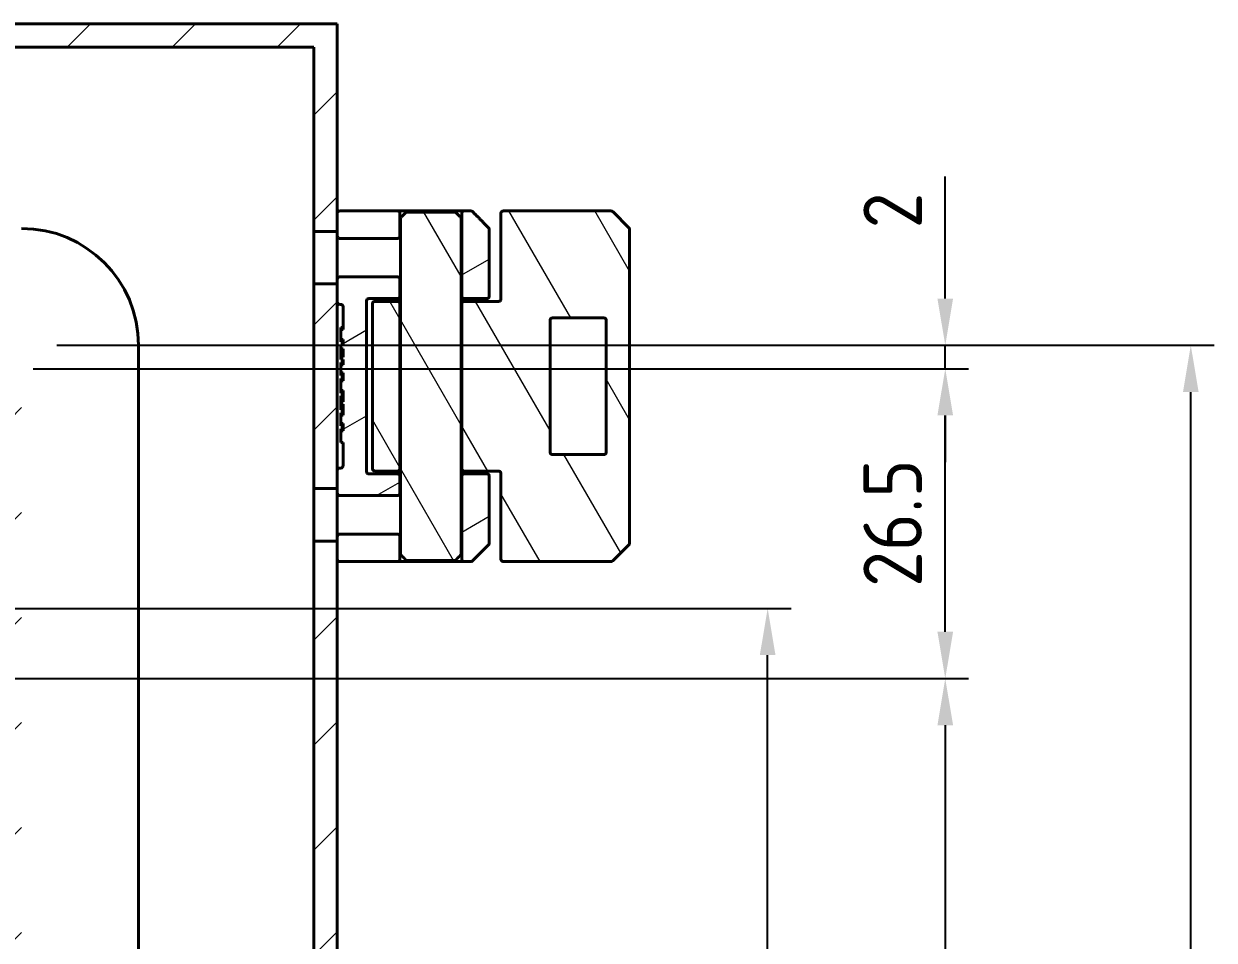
# Model space of a CAD drawing. Header units: millimetres. Extents: x 0 to 2378, y 0 to 1682.
# Drawn here: x 1150.9 to 1252.7, y 1428.4 to 1506.8 of the extents above; entities that cross this region are included whole.
import ezdxf

# ---------------------------------------------------------------- set-up
doc = ezdxf.new("R2010")
doc.units = ezdxf.units.MM
doc.header["$LTSCALE"] = 2
doc.layers.add('가시적인 것(ISO)', color=3, linetype='Continuous', lineweight=40, true_color=0x00ff00)
doc.layers.add('치수(ISO)', color=2, linetype='Continuous', lineweight=25, true_color=0xffff00)
doc.layers.add('해치(ISO)', color=7, linetype='Continuous', lineweight=18)
doc.styles.add('치수 텍스트_PSTEK_POSCO', font='isocp.shx')
doc.dimstyles.new('치수_PSTEK_POSCO', dxfattribs={"dimscale": 2, "dimtxt": 2.5, "dimasz": 2, "dimexe": 1, "dimexo": 1.5, "dimgap": 1, "dimtad": 1, "dimrnd": 1e-08, "dimdsep": 46, "dimtxsty": '치수 텍스트_PSTEK_POSCO', "dimcen": 0.09, "dimdle": 10, "dimclrd": 7, "dimclre": 7, "dimclrt": 2, "dimadec": 1, "dimazin": 2, "dimtfac": 1, "dimtmove": 0, "dimatfit": 3, "dimfxl": 1, "dimtolj": 1, "dimlwd": -1, "dimlwe": -1, "dimarcsym": 0})
pattern_1 = [(120.00018, (0, 0), (-5.499252, -3.175017), [])]

# ---------------------------------------------------------------- blocks, each defined once
blk = doc.blocks.new('*D118')
at = {"layer": 'Defpoints', "color": 0, "transparency": 16777216}
for p in [(1129.67, 1450.79), (1129.67, 1352.79), (1229.67, 1352.79)]:
    blk.add_point(p, dxfattribs=at)
at = {"layer": '치수(ISO)', "color": 7, "transparency": 16777216}
for p, q in [((1132.67, 1450.79), (1231.67, 1450.79)), ((1229.67, 1446.79), (1229.67, 1356.79)), ((1132.67, 1352.79), (1231.67, 1352.79))]:
    blk.add_line(p, q, dxfattribs=at)
for points in [[(1229, 1446.79), (1230.34, 1446.79), (1229.67, 1450.79)], [(1229, 1356.79), (1230.34, 1356.79), (1229.67, 1352.79)]]:
    blk.add_solid(points, dxfattribs=at)
at = {"layer": '치수(ISO)', "color": 2, "transparency": 16777216, "insert": (1225.17, 1398.93), "char_height": 5, "attachment_point": 4, "rotation": 90, "style": '치수 텍스트_PSTEK_POSCO'}
blk.add_mtext('\\A1;98', dxfattribs=at)
blk = doc.blocks.new('*D120')
at = {"layer": 'Defpoints', "color": 0, "transparency": 16777216}
for p in [(1148.67, 1477.29), (1229.67, 1477.29), (1129.67, 1450.79)]:
    blk.add_point(p, dxfattribs=at)
at = {"layer": '치수(ISO)', "color": 7, "transparency": 16777216}
for p, q in [((1151.67, 1477.29), (1231.67, 1477.29)), ((1229.67, 1454.79), (1229.67, 1473.29)), ((1132.67, 1450.79), (1231.67, 1450.79))]:
    blk.add_line(p, q, dxfattribs=at)
for points in [[(1229, 1473.29), (1230.34, 1473.29), (1229.67, 1477.29)], [(1229, 1454.79), (1230.34, 1454.79), (1229.67, 1450.79)]]:
    blk.add_solid(points, dxfattribs=at)
at = {"layer": '치수(ISO)', "color": 2, "transparency": 16777216, "insert": (1225.17, 1458.62), "char_height": 5, "attachment_point": 4, "rotation": 90, "style": '치수 텍스트_PSTEK_POSCO'}
blk.add_mtext('\\A1;26.5', dxfattribs=at)
blk = doc.blocks.new('*D121')
at = {"layer": 'Defpoints', "color": 0, "transparency": 16777216}
for p in [(1127.42, 1456.79), (1214.48, 1456.79), (1127.42, 1346.79)]:
    blk.add_point(p, dxfattribs=at)
at = {"layer": '치수(ISO)', "color": 7, "transparency": 16777216}
for p, q in [((1130.42, 1456.79), (1216.48, 1456.79)), ((1214.48, 1350.79), (1214.48, 1452.79)), ((1130.42, 1346.79), (1216.48, 1346.79))]:
    blk.add_line(p, q, dxfattribs=at)
for points in [[(1213.81, 1452.79), (1215.15, 1452.79), (1214.48, 1456.79)], [(1213.81, 1350.79), (1215.15, 1350.79), (1214.48, 1346.79)]]:
    blk.add_solid(points, dxfattribs=at)
at = {"layer": '치수(ISO)', "color": 2, "transparency": 16777216, "insert": (1209.98, 1398.29), "char_height": 5, "attachment_point": 4, "rotation": 90, "style": '치수 텍스트_PSTEK_POSCO'}
blk.add_mtext('\\A1;110', dxfattribs=at)
blk = doc.blocks.new('*D122')
at = {"layer": 'Defpoints', "color": 0, "transparency": 16777216}
for p in [(1150.67, 1479.29), (1250.67, 1479.29), (1150.67, 1324.29)]:
    blk.add_point(p, dxfattribs=at)
at = {"layer": '치수(ISO)', "color": 7, "transparency": 16777216}
for p, q in [((1153.67, 1479.29), (1252.67, 1479.29)), ((1250.67, 1328.29), (1250.67, 1475.29)), ((1153.67, 1324.29), (1252.67, 1324.29))]:
    blk.add_line(p, q, dxfattribs=at)
for points in [[(1250, 1475.29), (1251.34, 1475.29), (1250.67, 1479.29)], [(1250, 1328.29), (1251.34, 1328.29), (1250.67, 1324.29)]]:
    blk.add_solid(points, dxfattribs=at)
at = {"layer": '치수(ISO)', "color": 2, "transparency": 16777216, "insert": (1246.17, 1397.68), "char_height": 5, "attachment_point": 4, "rotation": 90, "style": '치수 텍스트_PSTEK_POSCO'}
blk.add_mtext('\\A1;155', dxfattribs=at)
blk = doc.blocks.new('*D123')
at = {"layer": 'Defpoints', "color": 0, "transparency": 16777216}
for p in [(1150.67, 1479.29), (1229.67, 1479.29), (1148.67, 1477.29)]:
    blk.add_point(p, dxfattribs=at)
at = {"layer": '치수(ISO)', "color": 7, "transparency": 16777216}
for p, q in [((1229.67, 1483.29), (1229.67, 1493.72)), ((1153.67, 1479.29), (1231.67, 1479.29)), ((1229.67, 1477.29), (1229.67, 1479.29)), ((1151.67, 1477.29), (1231.67, 1477.29)), ((1229.67, 1473.29), (1229.67, 1469.29))]:
    blk.add_line(p, q, dxfattribs=at)
for points in [[(1229, 1483.29), (1230.34, 1483.29), (1229.67, 1479.29)], [(1229, 1473.29), (1230.34, 1473.29), (1229.67, 1477.29)]]:
    blk.add_solid(points, dxfattribs=at)
at = {"layer": '치수(ISO)', "color": 2, "transparency": 16777216, "insert": (1225.17, 1489.29), "char_height": 5, "attachment_point": 4, "rotation": 90, "style": '치수 텍스트_PSTEK_POSCO'}
blk.add_mtext('\\A1;2', dxfattribs=at)

msp = doc.modelspace()

# ---------------------------------------------------------------- hatches: boundary and pattern name
at = {"layer": '해치(ISO)'}
h = msp.add_hatch(dxfattribs=at)
h.set_pattern_fill('ANSI31', color=256, scale=50.8, style=0)
h.set_pattern_definition([(45, (0, 0), (-4.490128, 4.490128), [])])
h.paths.add_polyline_path([(894.6712, 1324.2885), (1150.6712, 1324.2885), (1150.6712, 1479.2885), (894.6712, 1479.2885)])
h.paths.add_polyline_path([(1148.6712, 1326.2885), (896.6712, 1326.2885), (896.6712, 1417.2885), (898.6712, 1417.2885), (898.6712, 1419.2885), (898.6712, 1477.2885), (1148.6712, 1477.2885)], flags=0)
h.paths.add_polyline_path([(1175.6712, 1467.0363), (1177.6712, 1467.0363), (1177.6712, 1468.5885), (1177.6712, 1482.9885), (1177.6712, 1484.5407), (1175.6712, 1484.5407)])
h.paths.add_polyline_path([(1175.6712, 1341.0363), (1177.6712, 1341.0363), (1177.6712, 1342.5885), (1177.6712, 1460.9885), (1177.6712, 1462.5407), (1175.6712, 1462.5407)])
h.paths.add_polyline_path([(1175.6712, 1319.0363), (1177.6712, 1319.0363), (1177.6712, 1320.5885), (1177.6712, 1334.9885), (1177.6712, 1336.5407), (1175.6712, 1336.5407)])
h.paths.add_polyline_path([(867.6712, 1506.7885), (867.6712, 1296.7885), (1143.0416, 1296.7885), (1143.0416, 1286.7885), (1152.3008, 1286.7885), (1152.3008, 1296.7885), (1177.6712, 1296.7885), (1177.6712, 1312.9885), (1177.6712, 1314.5407), (1175.6712, 1314.5407), (1175.6712, 1298.7885), (869.6712, 1298.7885), (869.6712, 1504.7885), (1175.6712, 1504.7885), (1175.6712, 1489.0363), (1177.6712, 1489.0363), (1177.6712, 1490.5885), (1177.6712, 1506.7885)])
h = msp.add_hatch(dxfattribs=at)
h.set_pattern_fill('ANSI31', color=256, scale=50.8, angle=-14.999978, style=0)
h.set_pattern_definition([(30.00002, (0, 0), (-3.175002, 5.49926), [])])
edge = h.paths.add_edge_path()
edge.add_spline(control_points=[(1182.8234, 1466.4355), (1182.85, 1466.4355), (1182.8764, 1466.4408), (1182.9246, 1466.4611), (1182.9461, 1466.4755), (1182.983, 1466.5123), (1182.9978, 1466.5345), (1183.0179, 1466.5832), (1183.0231, 1466.6092), (1183.0231, 1466.6354)], knot_values=[-0.03155541, -0.03155541, -0.03155541, -0.03155541, -0.02356647, -0.02356647, -0.01586992, -0.01586992, -0.00793401, -0.00793401, -0.00006102, -0.00006102, -0.00006102, -0.00006102], degree=3, periodic=0)
edge.add_line((1183.0231, 1466.6354), (1183.0231, 1468.0885))
edge.add_spline(control_points=[(1183.0231, 1468.0885), (1183.0231, 1468.1132), (1183.0173, 1468.1422), (1182.9984, 1468.1878), (1182.9819, 1468.2125), (1182.947, 1468.2474), (1182.9224, 1468.2638), (1182.8767, 1468.2827), (1182.8476, 1468.2885), (1182.8229, 1468.2885)], knot_values=[0.05925662, 0.05925662, 0.05925662, 0.05925662, 0.06665984, 0.06665984, 0.07406571, 0.07406571, 0.08147455, 0.08147455, 0.08888547, 0.08888547, 0.08888547, 0.08888547], degree=3, periodic=0)
edge.add_line((1182.8229, 1468.2885), (1180.3712, 1468.2885))
edge.add_ellipse((1180.3712, 1468.4885), major_axis=(0, -0.2), ratio=1, start_angle=270, end_angle=360, ccw=False)
edge.add_line((1180.1712, 1468.4885), (1180.1712, 1483.0885))
edge.add_ellipse((1180.3712, 1483.0885), major_axis=(-0.2, 0), ratio=1, start_angle=270, end_angle=360, ccw=False)
edge.add_line((1180.3712, 1483.2885), (1182.8229, 1483.2885))
edge.add_spline(control_points=[(1182.8229, 1483.2885), (1182.8476, 1483.2885), (1182.8767, 1483.2943), (1182.9224, 1483.3132), (1182.947, 1483.3297), (1182.9819, 1483.3646), (1182.9984, 1483.3892), (1183.0173, 1483.4348), (1183.0231, 1483.4638), (1183.0231, 1483.4885)], knot_values=[0.02962777, 0.02962777, 0.02962777, 0.02962777, 0.03703869, 0.03703869, 0.04444753, 0.04444753, 0.0518534, 0.0518534, 0.05925662, 0.05925662, 0.05925662, 0.05925662], degree=3, periodic=0)
edge.add_line((1183.0231, 1483.4885), (1183.0231, 1484.9416))
edge.add_spline(control_points=[(1183.0231, 1484.9416), (1183.0231, 1484.9679), (1183.0179, 1484.994), (1182.998, 1485.042), (1182.9838, 1485.0636), (1182.9471, 1485.1009), (1182.9248, 1485.116), (1182.8758, 1485.1363), (1182.8497, 1485.1415), (1182.8234, 1485.1415)], knot_values=[-0.03149977, -0.03149977, -0.03149977, -0.03149977, -0.02360721, -0.02360721, -0.01591095, -0.01591095, -0.00791092, -0.00791092, -0.00000502, -0.00000502, -0.00000502, -0.00000502], degree=3, periodic=0)
edge.add_line((1182.8234, 1485.1415), (1177.8712, 1485.1415))
edge.add_spline(control_points=[(1177.8712, 1485.1415), (1177.8465, 1485.1415), (1177.8175, 1485.1357), (1177.7719, 1485.1168), (1177.7473, 1485.1004), (1177.7124, 1485.0654), (1177.6959, 1485.0407), (1177.677, 1484.995), (1177.6712, 1484.9659), (1177.6712, 1484.9412)], knot_values=[0.05928178, 0.05928178, 0.05928178, 0.05928178, 0.06668257, 0.06668257, 0.07409021, 0.07409021, 0.08150513, 0.08150513, 0.08892466, 0.08892466, 0.08892466, 0.08892466], degree=3, periodic=0)
edge.add_line((1177.6712, 1484.9412), (1177.6712, 1484.5407))
edge.add_line((1177.6712, 1484.5407), (1177.6712, 1482.9885))
edge.add_ellipse((1177.8712, 1482.9885), major_axis=(-0.2, 0), ratio=1, start_angle=0, end_angle=90)
edge.add_line((1177.8712, 1482.7885), (1177.9712, 1482.7885))
edge.add_ellipse((1177.9712, 1482.5885), major_axis=(0, 0.2), ratio=1, start_angle=270, end_angle=360, ccw=False)
edge.add_line((1178.1712, 1482.5885), (1178.1712, 1480.6484))
edge.add_line((1178.1712, 1480.6484), (1177.9712, 1480.6484))
edge.add_line((1177.9712, 1480.6484), (1177.9712, 1479.7974))
edge.add_line((1177.9712, 1479.7974), (1178.1712, 1479.7974))
edge.add_line((1178.1712, 1479.7974), (1178.1712, 1479.3323))
edge.add_line((1178.1712, 1479.3323), (1177.9712, 1479.3323))
edge.add_line((1177.9712, 1479.3323), (1177.9712, 1478.9916))
edge.add_line((1177.9712, 1478.9916), (1178.1712, 1478.9916))
edge.add_line((1178.1712, 1478.9916), (1178.1712, 1478.2698))
edge.add_line((1178.1712, 1478.2698), (1177.9712, 1478.2698))
edge.add_line((1177.9712, 1478.2698), (1177.9712, 1478.0823))
edge.add_line((1177.9712, 1478.0823), (1178.1712, 1478.0823))
edge.add_line((1178.1712, 1478.0823), (1178.1712, 1477.6171))
edge.add_line((1178.1712, 1477.6171), (1177.9712, 1477.6171))
edge.add_line((1177.9712, 1477.6171), (1177.9712, 1476.9224))
edge.add_line((1177.9712, 1476.9224), (1178.1712, 1476.9224))
edge.add_line((1178.1712, 1476.9224), (1178.1712, 1476.2421))
edge.add_line((1178.1712, 1476.2421), (1177.9712, 1476.2421))
edge.add_line((1177.9712, 1476.2421), (1177.9712, 1475.4224))
edge.add_line((1177.9712, 1475.4224), (1178.1712, 1475.4224))
edge.add_line((1178.1712, 1475.4224), (1178.1712, 1474.4573))
edge.add_line((1178.1712, 1474.4573), (1177.9712, 1474.4573))
edge.add_line((1177.9712, 1474.4573), (1177.9712, 1474.2698))
edge.add_line((1177.9712, 1474.2698), (1178.1712, 1474.2698))
edge.add_line((1178.1712, 1474.2698), (1178.1712, 1473.3046))
edge.add_line((1178.1712, 1473.3046), (1177.9712, 1473.3046))
edge.add_line((1177.9712, 1473.3046), (1177.9712, 1472.6099))
edge.add_line((1177.9712, 1472.6099), (1178.1712, 1472.6099))
edge.add_line((1178.1712, 1472.6099), (1178.1712, 1471.9829))
edge.add_line((1178.1712, 1471.9829), (1177.9712, 1471.9829))
edge.add_line((1177.9712, 1471.9829), (1177.9712, 1470.9885))
edge.add_line((1177.9712, 1470.9885), (1178.1712, 1470.9885))
edge.add_line((1178.1712, 1470.9885), (1178.1712, 1468.9885))
edge.add_ellipse((1177.9712, 1468.9885), major_axis=(0.2, 0), ratio=1, start_angle=270, end_angle=360, ccw=False)
edge.add_line((1177.9712, 1468.7885), (1177.8712, 1468.7885))
edge.add_ellipse((1177.8712, 1468.5885), major_axis=(0, 0.2), ratio=1, start_angle=0, end_angle=90)
edge.add_line((1177.6712, 1468.5885), (1177.6712, 1467.0363))
edge.add_line((1177.6712, 1467.0363), (1177.6712, 1466.6358))
edge.add_spline(control_points=[(1177.6712, 1466.6358), (1177.6712, 1466.6111), (1177.677, 1466.582), (1177.6959, 1466.5363), (1177.7124, 1466.5116), (1177.7473, 1466.4767), (1177.7719, 1466.4602), (1177.8175, 1466.4413), (1177.8465, 1466.4355), (1177.8712, 1466.4355)], knot_values=[0.0296389, 0.0296389, 0.0296389, 0.0296389, 0.03705843, 0.03705843, 0.04447335, 0.04447335, 0.05188099, 0.05188099, 0.05928178, 0.05928178, 0.05928178, 0.05928178], degree=3, periodic=0)
edge.add_line((1177.8712, 1466.4355), (1182.8234, 1466.4355))
edge = h.paths.add_edge_path()
edge.add_spline(control_points=[(1183.0231, 1462.9416), (1183.0231, 1462.9679), (1183.0179, 1462.994), (1182.998, 1463.042), (1182.9838, 1463.0636), (1182.9471, 1463.1009), (1182.9248, 1463.116), (1182.8758, 1463.1363), (1182.8497, 1463.1415), (1182.8234, 1463.1415)], knot_values=[-0.03149748, -0.03149748, -0.03149748, -0.03149748, -0.02360708, -0.02360708, -0.01591089, -0.01591089, -0.00791092, -0.00791092, -0.00000597, -0.00000597, -0.00000597, -0.00000597], degree=3, periodic=0)
edge.add_line((1182.8234, 1463.1415), (1177.8712, 1463.1415))
edge.add_spline(control_points=[(1177.8712, 1463.1415), (1177.8465, 1463.1415), (1177.8175, 1463.1357), (1177.7719, 1463.1168), (1177.7473, 1463.1004), (1177.7124, 1463.0654), (1177.6959, 1463.0407), (1177.677, 1462.995), (1177.6712, 1462.9659), (1177.6712, 1462.9412)], knot_values=[0.05928178, 0.05928178, 0.05928178, 0.05928178, 0.06668257, 0.06668257, 0.07409021, 0.07409021, 0.08150513, 0.08150513, 0.08892466, 0.08892466, 0.08892466, 0.08892466], degree=3, periodic=0)
edge.add_line((1177.6712, 1462.9412), (1177.6712, 1462.5407))
edge.add_line((1177.6712, 1462.5407), (1177.6712, 1460.9885))
edge.add_ellipse((1177.8712, 1460.9885), major_axis=(-0.2, 0), ratio=1, start_angle=0, end_angle=90)
edge.add_line((1177.8712, 1460.7885), (1182.8229, 1460.7885))
edge.add_spline(control_points=[(1182.8229, 1460.7885), (1182.8476, 1460.7885), (1182.8767, 1460.7943), (1182.9224, 1460.8132), (1182.947, 1460.8297), (1182.9819, 1460.8646), (1182.9984, 1460.8892), (1183.0173, 1460.9348), (1183.0231, 1460.9638), (1183.0231, 1460.9885)], knot_values=[0.02962777, 0.02962777, 0.02962777, 0.02962777, 0.03703869, 0.03703869, 0.04444753, 0.04444753, 0.0518534, 0.0518534, 0.05925662, 0.05925662, 0.05925662, 0.05925662], degree=3, periodic=0)
edge.add_line((1183.0231, 1460.9885), (1183.0231, 1462.9416))
edge = h.paths.add_edge_path()
edge.add_spline(control_points=[(1190.6702, 1489.2057), (1190.6702, 1489.2304), (1190.6644, 1489.2594), (1190.6455, 1489.305), (1190.6291, 1489.3296), (1190.6116, 1489.3471)], knot_values=[0, 0, 0, 0, 0.00740433, 0.00740433, 0.01480942, 0.01480942, 0.01480942, 0.01480942], degree=3, periodic=0)
edge.add_line((1190.6116, 1489.3471), (1189.2284, 1490.7299))
edge.add_spline(control_points=[(1189.2284, 1490.7299), (1189.2109, 1490.7474), (1189.1863, 1490.7638), (1189.1407, 1490.7827), (1189.1116, 1490.7885), (1189.0869, 1490.7885)], knot_values=[0.01481077, 0.01481077, 0.01481077, 0.01481077, 0.02221636, 0.02221636, 0.02962523, 0.02962523, 0.02962523, 0.02962523], degree=3, periodic=0)
edge.add_line((1189.0869, 1490.7885), (1188.5195, 1490.7885))
edge.add_spline(control_points=[(1188.5195, 1490.7885), (1188.4948, 1490.7885), (1188.4657, 1490.7827), (1188.42, 1490.7638), (1188.3954, 1490.7474), (1188.3605, 1490.7125), (1188.344, 1490.6878), (1188.3251, 1490.6422), (1188.3193, 1490.6132), (1188.3193, 1490.5885)], knot_values=[0.02962777, 0.02962777, 0.02962777, 0.02962777, 0.03703869, 0.03703869, 0.04444753, 0.04444753, 0.0518534, 0.0518534, 0.05925662, 0.05925662, 0.05925662, 0.05925662], degree=3, periodic=0)
edge.add_line((1188.3193, 1490.5885), (1188.3193, 1483.4885))
edge.add_spline(control_points=[(1188.3193, 1483.4885), (1188.3193, 1483.4638), (1188.3251, 1483.4348), (1188.344, 1483.3892), (1188.3605, 1483.3646), (1188.3954, 1483.3297), (1188.42, 1483.3132), (1188.4657, 1483.2943), (1188.4948, 1483.2885), (1188.5195, 1483.2885)], knot_values=[0.05925662, 0.05925662, 0.05925662, 0.05925662, 0.06665984, 0.06665984, 0.07406571, 0.07406571, 0.08147455, 0.08147455, 0.08888547, 0.08888547, 0.08888547, 0.08888547], degree=3, periodic=0)
edge.add_line((1188.5195, 1483.2885), (1190.4702, 1483.2885))
edge.add_spline(control_points=[(1190.4702, 1483.2885), (1190.4949, 1483.2885), (1190.5239, 1483.2943), (1190.5695, 1483.3132), (1190.5942, 1483.3296), (1190.6291, 1483.3646), (1190.6455, 1483.3892), (1190.6644, 1483.4348), (1190.6702, 1483.4638), (1190.6702, 1483.4885)], knot_values=[-0.02962232, -0.02962232, -0.02962232, -0.02962232, -0.02221544, -0.02221544, -0.01480942, -0.01480942, -0.00740433, -0.00740433, 0, 0, 0, 0], degree=3, periodic=0)
edge.add_line((1190.6702, 1483.4885), (1190.6702, 1489.2057))
edge = h.paths.add_edge_path()
edge.add_line((1190.4702, 1468.2885), (1188.5195, 1468.2885))
edge.add_spline(control_points=[(1188.5195, 1468.2885), (1188.4948, 1468.2885), (1188.4657, 1468.2827), (1188.42, 1468.2638), (1188.3954, 1468.2474), (1188.3605, 1468.2125), (1188.344, 1468.1878), (1188.3251, 1468.1422), (1188.3193, 1468.1132), (1188.3193, 1468.0885)], knot_values=[0.02962777, 0.02962777, 0.02962777, 0.02962777, 0.03703869, 0.03703869, 0.04444753, 0.04444753, 0.0518534, 0.0518534, 0.05925662, 0.05925662, 0.05925662, 0.05925662], degree=3, periodic=0)
edge.add_line((1188.3193, 1468.0885), (1188.3193, 1460.9885))
edge.add_spline(control_points=[(1188.3193, 1460.9885), (1188.3193, 1460.9638), (1188.3251, 1460.9348), (1188.344, 1460.8892), (1188.3605, 1460.8646), (1188.3954, 1460.8297), (1188.42, 1460.8132), (1188.4657, 1460.7943), (1188.4948, 1460.7885), (1188.5195, 1460.7885)], knot_values=[0.05925662, 0.05925662, 0.05925662, 0.05925662, 0.06665984, 0.06665984, 0.07406571, 0.07406571, 0.08147455, 0.08147455, 0.08888547, 0.08888547, 0.08888547, 0.08888547], degree=3, periodic=0)
edge.add_line((1188.5195, 1460.7885), (1189.0869, 1460.7885))
edge.add_spline(control_points=[(1189.0869, 1460.7885), (1189.1116, 1460.7885), (1189.1407, 1460.7943), (1189.1863, 1460.8132), (1189.2109, 1460.8296), (1189.2284, 1460.8471)], knot_values=[0.08887694, 0.08887694, 0.08887694, 0.08887694, 0.09628506, 0.09628506, 0.10369147, 0.10369147, 0.10369147, 0.10369147], degree=3, periodic=0)
edge.add_line((1189.2284, 1460.8471), (1190.6116, 1462.2299))
edge.add_spline(control_points=[(1190.6116, 1462.2299), (1190.6291, 1462.2474), (1190.6455, 1462.272), (1190.6644, 1462.3176), (1190.6702, 1462.3467), (1190.6702, 1462.3714)], knot_values=[-0.01480942, -0.01480942, -0.01480942, -0.01480942, -0.00740433, -0.00740433, 0, 0, 0, 0], degree=3, periodic=0)
edge.add_line((1190.6702, 1462.3714), (1190.6702, 1468.0885))
edge.add_spline(control_points=[(1190.6702, 1468.0885), (1190.6702, 1468.1132), (1190.6644, 1468.1422), (1190.6455, 1468.1879), (1190.6291, 1468.2125), (1190.5942, 1468.2474), (1190.5695, 1468.2638), (1190.5239, 1468.2827), (1190.4949, 1468.2885), (1190.4702, 1468.2885)], knot_values=[0, 0, 0, 0, 0.00740433, 0.00740433, 0.01480942, 0.01480942, 0.02221544, 0.02221544, 0.02962232, 0.02962232, 0.02962232, 0.02962232], degree=3, periodic=0)
h = msp.add_hatch(dxfattribs=at)
h.set_pattern_fill('ANSI31', color=256, scale=50.8, angle=75.000175, style=0)
h.set_pattern_definition(pattern_1)
edge = h.paths.add_edge_path()
edge.add_line((1191.6712, 1468.3385), (1191.6712, 1460.9885))
edge.add_ellipse((1191.8712, 1460.9885), major_axis=(-0.2, 0), ratio=1, start_angle=0, end_angle=90)
edge.add_line((1191.8712, 1460.7885), (1201.0884, 1460.7885))
edge.add_ellipse((1201.0884, 1460.9885), major_axis=(0, -0.2), ratio=1, start_angle=0, end_angle=45)
edge.add_line((1201.2298, 1460.8471), (1202.6126, 1462.2299))
edge.add_ellipse((1202.4712, 1462.3714), major_axis=(0.1414, -0.1414), ratio=1, start_angle=0, end_angle=45)
edge.add_line((1202.6712, 1462.3714), (1202.6712, 1489.2057))
edge.add_ellipse((1202.4712, 1489.2057), major_axis=(0.2, 0), ratio=1, start_angle=0, end_angle=45)
edge.add_line((1202.6126, 1489.3471), (1201.2298, 1490.7299))
edge.add_ellipse((1201.0884, 1490.5885), major_axis=(0.1414, 0.1414), ratio=1, start_angle=0, end_angle=45)
edge.add_line((1201.0884, 1490.7885), (1191.8712, 1490.7885))
edge.add_ellipse((1191.8712, 1490.5885), major_axis=(0, 0.2), ratio=1, start_angle=0, end_angle=90)
edge.add_line((1191.6712, 1490.5885), (1191.6712, 1483.2385))
edge.add_ellipse((1191.4712, 1483.2385), major_axis=(0.2, 0), ratio=1, start_angle=270, end_angle=360, ccw=False)
edge.add_line((1191.4712, 1483.0385), (1188.5195, 1483.0385))
edge.add_spline(control_points=[(1188.5195, 1483.0385), (1188.4948, 1483.0385), (1188.4657, 1483.0327), (1188.42, 1483.0138), (1188.3954, 1482.9974), (1188.3605, 1482.9625), (1188.344, 1482.9378), (1188.3251, 1482.8922), (1188.3193, 1482.8632), (1188.3193, 1482.8385)], knot_values=[0.02962777, 0.02962777, 0.02962777, 0.02962777, 0.03703869, 0.03703869, 0.04444753, 0.04444753, 0.0518534, 0.0518534, 0.05925662, 0.05925662, 0.05925662, 0.05925662], degree=3, periodic=0)
edge.add_line((1188.3193, 1482.8385), (1188.3193, 1468.7385))
edge.add_spline(control_points=[(1188.3193, 1468.7385), (1188.3193, 1468.7138), (1188.3251, 1468.6848), (1188.344, 1468.6392), (1188.3605, 1468.6146), (1188.3954, 1468.5797), (1188.42, 1468.5632), (1188.4657, 1468.5443), (1188.4948, 1468.5385), (1188.5195, 1468.5385)], knot_values=[0.05925662, 0.05925662, 0.05925662, 0.05925662, 0.06665984, 0.06665984, 0.07406571, 0.07406571, 0.08147455, 0.08147455, 0.08888547, 0.08888547, 0.08888547, 0.08888547], degree=3, periodic=0)
edge.add_line((1188.5195, 1468.5385), (1191.4712, 1468.5385))
edge.add_ellipse((1191.4712, 1468.3385), major_axis=(0, 0.2), ratio=1, start_angle=270, end_angle=360, ccw=False)
edge = h.paths.add_edge_path(flags=0)
edge.add_line((1200.4712, 1469.9385), (1196.0712, 1469.9385))
edge.add_ellipse((1196.0712, 1470.1385), major_axis=(0, -0.2), ratio=1, start_angle=270, end_angle=360, ccw=False)
edge.add_line((1195.8712, 1470.1385), (1195.8712, 1481.4385))
edge.add_ellipse((1196.0712, 1481.4385), major_axis=(-0.2, 0), ratio=1, start_angle=270, end_angle=360, ccw=False)
edge.add_line((1196.0712, 1481.6385), (1200.4712, 1481.6385))
edge.add_ellipse((1200.4712, 1481.4385), major_axis=(0, 0.2), ratio=1, start_angle=270, end_angle=360, ccw=False)
edge.add_line((1200.6712, 1481.4385), (1200.6712, 1470.1385))
edge.add_ellipse((1200.4712, 1470.1385), major_axis=(0.2, 0), ratio=1, start_angle=270, end_angle=360, ccw=False)
edge = h.paths.add_edge_path()
edge.add_spline(control_points=[(1180.8722, 1483.0385), (1180.8475, 1483.0385), (1180.8185, 1483.0327), (1180.7729, 1483.0138), (1180.7482, 1482.9974), (1180.7133, 1482.9625), (1180.6969, 1482.9379), (1180.678, 1482.8922), (1180.6722, 1482.8632), (1180.6722, 1482.8385)], knot_values=[-0.02962232, -0.02962232, -0.02962232, -0.02962232, -0.02221544, -0.02221544, -0.01480942, -0.01480942, -0.00740433, -0.00740433, 0, 0, 0, 0], degree=3, periodic=0)
edge.add_line((1180.6722, 1482.8385), (1180.6722, 1468.7385))
edge.add_spline(control_points=[(1180.6722, 1468.7385), (1180.6722, 1468.7138), (1180.678, 1468.6848), (1180.6969, 1468.6392), (1180.7133, 1468.6146), (1180.7482, 1468.5796), (1180.7729, 1468.5632), (1180.8185, 1468.5443), (1180.8475, 1468.5385), (1180.8722, 1468.5385)], knot_values=[0, 0, 0, 0, 0.00740433, 0.00740433, 0.01480942, 0.01480942, 0.02221544, 0.02221544, 0.02962232, 0.02962232, 0.02962232, 0.02962232], degree=3, periodic=0)
edge.add_line((1180.8722, 1468.5385), (1182.8229, 1468.5385))
edge.add_spline(control_points=[(1182.8229, 1468.5385), (1182.8476, 1468.5385), (1182.8767, 1468.5443), (1182.9224, 1468.5632), (1182.947, 1468.5797), (1182.9819, 1468.6146), (1182.9984, 1468.6392), (1183.0173, 1468.6848), (1183.0231, 1468.7138), (1183.0231, 1468.7385)], knot_values=[0.02962777, 0.02962777, 0.02962777, 0.02962777, 0.03703869, 0.03703869, 0.04444753, 0.04444753, 0.0518534, 0.0518534, 0.05925662, 0.05925662, 0.05925662, 0.05925662], degree=3, periodic=0)
edge.add_line((1183.0231, 1468.7385), (1183.0231, 1482.8385))
edge.add_spline(control_points=[(1183.0231, 1482.8385), (1183.0231, 1482.8632), (1183.0173, 1482.8922), (1182.9984, 1482.9378), (1182.9819, 1482.9625), (1182.947, 1482.9974), (1182.9224, 1483.0138), (1182.8767, 1483.0327), (1182.8476, 1483.0385), (1182.8229, 1483.0385)], knot_values=[0.05925662, 0.05925662, 0.05925662, 0.05925662, 0.06665984, 0.06665984, 0.07406571, 0.07406571, 0.08147455, 0.08147455, 0.08888547, 0.08888547, 0.08888547, 0.08888547], degree=3, periodic=0)
edge.add_line((1182.8229, 1483.0385), (1180.8722, 1483.0385))
h = msp.add_hatch(dxfattribs=at)
h.set_pattern_fill('ANSI31', color=256, scale=50.8, angle=75.000175, style=0)
h.set_pattern_definition(pattern_1)
edge = h.paths.add_edge_path()
edge.add_line((1187.7688, 1490.6885), (1183.5736, 1490.6885))
edge.add_spline(control_points=[(1183.5736, 1490.6885), (1183.35, 1490.4652), (1183.0731, 1490.1885)], knot_values=[0, 0, 0, 0.07074457, 0.07074457, 0.07074457], weights=[1, 1.0057179, 1], degree=2, periodic=0)
edge.add_line((1183.0731, 1490.1885), (1183.0731, 1461.3885))
edge.add_line((1183.0731, 1461.3885), (1183.5736, 1460.8885))
edge.add_line((1183.5736, 1460.8885), (1187.7688, 1460.8885))
edge.add_spline(control_points=[(1187.7688, 1460.8885), (1187.9924, 1461.1119), (1188.2693, 1461.3885)], knot_values=[0, 0, 0, 0.07074441, 0.07074441, 0.07074441], weights=[1, 1.00571787, 1], degree=2, periodic=0)
edge.add_line((1188.2693, 1461.3885), (1188.2693, 1490.1885))
edge.add_line((1188.2693, 1490.1885), (1187.7688, 1490.6885))

# ---------------------------------------------------------------- linework, layer by layer
at = {"layer": '가시적인 것(ISO)'}
for p, q in [((1177.6712, 1506.7885), (867.6712, 1506.7885)), ((1177.6712, 1489.0363), (1177.6712, 1506.7885)), ((869.6712, 1504.7885), (1175.6712, 1504.7885)), ((1175.6712, 1504.7885), (1175.6712, 1489.0363)), ((1177.6712, 1490.5885), (1177.6712, 1488.6358)), ((1182.8229, 1490.7885), (1177.8712, 1490.7885)), ((1182.8229, 1490.7885), (1188.5195, 1490.7885)), ((1183.0231, 1488.6354), (1183.0231, 1490.5885)), ((1187.7688, 1490.6885), (1183.5736, 1490.6885)), ((1188.3193, 1490.5885), (1188.3193, 1483.4885)), ((1189.0869, 1490.7885), (1188.5195, 1490.7885)), ((1191.6712, 1490.5885), (1191.6712, 1483.2385)), ((1201.0884, 1490.7885), (1191.8712, 1490.7885)), ((1202.6126, 1489.3471), (1201.2298, 1490.7299)), ((1183.0731, 1490.1885), (1183.0731, 1461.3885)), ((1188.2693, 1461.3885), (1188.2693, 1490.1885)), ((1175.6712, 1489.0363), (1177.6712, 1489.0363)), ((1175.6712, 1484.5407), (1175.6712, 1489.0363)), ((1177.6712, 1484.9412), (1177.6712, 1488.6358)), ((1190.6702, 1483.4885), (1190.6702, 1489.2057)), ((1202.6712, 1462.3714), (1202.6712, 1489.2057)), ((1177.8712, 1488.4355), (1182.8234, 1488.4355)), ((1177.6712, 1484.5407), (1175.6712, 1484.5407)), ((1175.6712, 1484.5407), (1175.6712, 1467.0363)), ((1177.6712, 1484.9412), (1177.6712, 1482.9885)), ((1177.6712, 1467.0363), (1177.6712, 1484.5407)), ((1182.8234, 1485.1415), (1177.8712, 1485.1415)), ((1183.0231, 1483.4885), (1183.0231, 1484.9416)), ((1177.8712, 1482.7885), (1177.9712, 1482.7885)), ((1178.1712, 1482.5885), (1178.1712, 1480.6484)), ((1180.1712, 1468.4885), (1180.1712, 1483.0885)), ((1180.3712, 1483.2885), (1182.8229, 1483.2885)), ((1180.6722, 1482.8385), (1180.6722, 1468.7385)), ((1182.8229, 1483.0385), (1180.8722, 1483.0385)), ((1182.8229, 1483.2885), (1183.0731, 1483.2885)), ((1182.8229, 1483.0385), (1183.0731, 1483.0385)), ((1183.0231, 1468.7385), (1183.0231, 1482.8385)), ((1188.2693, 1483.2885), (1188.5195, 1483.2885)), ((1188.2693, 1483.0385), (1188.5195, 1483.0385)), ((1188.3193, 1482.8385), (1188.3193, 1468.7385)), ((1188.5195, 1483.2885), (1190.4702, 1483.2885)), ((1191.4712, 1483.0385), (1188.5195, 1483.0385)), ((1195.8712, 1470.1385), (1195.8712, 1481.4385)), ((1196.0712, 1481.6385), (1200.4712, 1481.6385)), ((1200.6712, 1481.4385), (1200.6712, 1470.1385)), ((1177.9712, 1480.7698), (1177.9712, 1480.801)), ((1178.1712, 1480.801), (1177.9712, 1480.801)), ((1177.9712, 1480.6484), (1177.9712, 1480.7698)), ((1178.1712, 1480.7698), (1177.9712, 1480.7698)), ((1178.1712, 1480.6484), (1177.9712, 1480.6484)), ((1177.9712, 1480.6484), (1177.9712, 1479.7974)), ((1177.9712, 1479.7974), (1178.1712, 1479.7974)), ((1177.9712, 1479.676), (1177.9712, 1479.7974)), ((1178.1712, 1479.676), (1177.9712, 1479.676)), ((1177.9712, 1479.6135), (1177.9712, 1479.676)), ((1177.9712, 1479.5823), (1177.9712, 1479.6135)), ((1178.1712, 1479.6135), (1177.9712, 1479.6135)), ((1178.1712, 1479.5823), (1177.9712, 1479.5823)), ((1178.1712, 1479.7974), (1178.1712, 1479.3323)), ((1160.6712, 1324.2885), (1160.6712, 1479.2885)), ((1178.1712, 1479.3323), (1177.9712, 1479.3323)), ((1177.9712, 1479.3323), (1177.9712, 1478.9916)), ((1177.9712, 1478.9916), (1178.1712, 1478.9916)), ((1177.9712, 1478.2698), (1177.9712, 1478.9916)), ((1178.1712, 1478.9916), (1178.1712, 1478.2698)), ((1178.1712, 1478.2698), (1177.9712, 1478.2698)), ((1177.9712, 1478.2698), (1177.9712, 1478.0823)), ((1177.9712, 1478.0823), (1178.1712, 1478.0823)), ((1177.9712, 1477.801), (1177.9712, 1477.8323)), ((1178.1712, 1477.8323), (1177.9712, 1477.8323)), ((1177.9712, 1477.7385), (1177.9712, 1477.801)), ((1178.1712, 1477.801), (1177.9712, 1477.801)), ((1177.9712, 1477.6171), (1177.9712, 1477.7385)), ((1178.1712, 1477.7385), (1177.9712, 1477.7385)), ((1178.1712, 1477.6171), (1177.9712, 1477.6171)), ((1177.9712, 1477.6171), (1177.9712, 1476.9224)), ((1178.1712, 1478.0823), (1178.1712, 1477.6171)), ((1177.9712, 1476.9224), (1178.1712, 1476.9224)), ((1177.9712, 1476.801), (1177.9712, 1476.9224)), ((1177.9712, 1476.7385), (1177.9712, 1476.801)), ((1178.1712, 1476.801), (1177.9712, 1476.801)), ((1177.9712, 1476.7073), (1177.9712, 1476.7385)), ((1178.1712, 1476.7385), (1177.9712, 1476.7385)), ((1178.1712, 1476.7073), (1177.9712, 1476.7073)), ((1177.9712, 1476.426), (1177.9712, 1476.4573)), ((1178.1712, 1476.4573), (1177.9712, 1476.4573)), ((1177.9712, 1476.3635), (1177.9712, 1476.426)), ((1178.1712, 1476.426), (1177.9712, 1476.426)), ((1177.9712, 1476.2421), (1177.9712, 1476.3635)), ((1178.1712, 1476.3635), (1177.9712, 1476.3635)), ((1178.1712, 1476.9224), (1178.1712, 1476.2421)), ((1178.1712, 1476.2421), (1177.9712, 1476.2421)), ((1177.9712, 1476.2421), (1177.9712, 1475.4224)), ((1177.9712, 1475.4224), (1178.1712, 1475.4224)), ((1177.9712, 1475.301), (1177.9712, 1475.4224)), ((1177.9712, 1475.2385), (1177.9712, 1475.301)), ((1178.1712, 1475.301), (1177.9712, 1475.301)), ((1178.1712, 1475.4224), (1178.1712, 1474.4573)), ((1177.9712, 1475.2073), (1177.9712, 1475.2385)), ((1178.1712, 1475.2385), (1177.9712, 1475.2385)), ((1178.1712, 1475.2073), (1177.9712, 1475.2073)), ((1177.9712, 1474.4573), (1177.9712, 1474.9573)), ((1178.1712, 1474.9573), (1177.9712, 1474.9573)), ((1178.1712, 1474.4573), (1177.9712, 1474.4573)), ((1177.9712, 1474.4573), (1177.9712, 1474.2698)), ((1177.9712, 1474.2698), (1178.1712, 1474.2698)), ((1177.9712, 1473.7698), (1177.9712, 1474.2698)), ((1178.1712, 1474.2698), (1178.1712, 1473.3046)), ((1178.1712, 1473.7698), (1177.9712, 1473.7698)), ((1177.9712, 1473.4885), (1177.9712, 1473.5198)), ((1178.1712, 1473.5198), (1177.9712, 1473.5198)), ((1177.9712, 1473.426), (1177.9712, 1473.4885)), ((1178.1712, 1473.4885), (1177.9712, 1473.4885)), ((1177.9712, 1473.3046), (1177.9712, 1473.426)), ((1178.1712, 1473.426), (1177.9712, 1473.426)), ((1178.1712, 1473.3046), (1177.9712, 1473.3046)), ((1177.9712, 1473.3046), (1177.9712, 1472.6099)), ((1177.9712, 1472.6099), (1178.1712, 1472.6099)), ((1177.9712, 1472.4885), (1177.9712, 1472.6099)), ((1177.9712, 1472.426), (1177.9712, 1472.4885)), ((1178.1712, 1472.4885), (1177.9712, 1472.4885)), ((1177.9712, 1472.3948), (1177.9712, 1472.426)), ((1178.1712, 1472.426), (1177.9712, 1472.426)), ((1178.1712, 1472.3948), (1177.9712, 1472.3948)), ((1178.1712, 1472.6099), (1178.1712, 1471.9829)), ((1178.1712, 1472.1448), (1177.9712, 1472.1448)), ((1177.9712, 1472.1135), (1177.9712, 1472.1448)), ((1178.1712, 1472.1135), (1177.9712, 1472.1135)), ((1177.9712, 1472.0198), (1177.9712, 1472.1135)), ((1178.1712, 1472.0198), (1177.9712, 1472.0198)), ((1177.9712, 1471.9829), (1177.9712, 1472.0198)), ((1178.1712, 1471.9829), (1177.9712, 1471.9829)), ((1177.9712, 1471.9829), (1177.9712, 1470.9885)), ((1177.9712, 1470.9885), (1178.1712, 1470.9885)), ((1178.1712, 1470.9885), (1178.1712, 1468.9885)), ((1200.4712, 1469.9385), (1196.0712, 1469.9385)), ((1177.6712, 1468.5885), (1177.6712, 1466.6358)), ((1177.9712, 1468.7885), (1177.8712, 1468.7885)), ((1182.8229, 1468.2885), (1180.3712, 1468.2885)), ((1180.8722, 1468.5385), (1182.8229, 1468.5385)), ((1183.0731, 1468.5385), (1182.8229, 1468.5385)), ((1183.0731, 1468.2885), (1182.8229, 1468.2885)), ((1188.5195, 1468.5385), (1188.2693, 1468.5385)), ((1188.5195, 1468.2885), (1188.2693, 1468.2885)), ((1188.5195, 1468.5385), (1191.4712, 1468.5385)), ((1190.4702, 1468.2885), (1188.5195, 1468.2885)), ((1191.6712, 1468.3385), (1191.6712, 1460.9885)), ((1183.0231, 1466.6354), (1183.0231, 1468.0885)), ((1188.3193, 1468.0885), (1188.3193, 1460.9885)), ((1190.6702, 1462.3714), (1190.6702, 1468.0885)), ((1175.6712, 1467.0363), (1177.6712, 1467.0363)), ((1175.6712, 1462.5407), (1175.6712, 1467.0363)), ((1177.6712, 1462.9412), (1177.6712, 1466.6358)), ((1177.8712, 1466.4355), (1182.8234, 1466.4355)), ((1182.8234, 1463.1415), (1177.8712, 1463.1415)), ((1177.6712, 1462.5407), (1175.6712, 1462.5407)), ((1175.6712, 1462.5407), (1175.6712, 1341.0363)), ((1177.6712, 1462.9412), (1177.6712, 1460.9885)), ((1177.6712, 1341.0363), (1177.6712, 1462.5407)), ((1183.0231, 1460.9885), (1183.0231, 1462.9416)), ((1201.2298, 1460.8471), (1202.6126, 1462.2299)), ((1177.8712, 1460.7885), (1182.8229, 1460.7885)), ((1188.5195, 1460.7885), (1182.8229, 1460.7885)), ((1183.5736, 1460.8885), (1187.7688, 1460.8885)), ((1188.5195, 1460.7885), (1189.0869, 1460.7885)), ((1191.8712, 1460.7885), (1201.0884, 1460.7885))]:
    msp.add_line(p, q, dxfattribs=at)
for centre, radius, start, end in [((1177.8712, 1490.5885), 0.2, 90, 180), ((1191.8712, 1490.5885), 0.2, 90, 180), ((1201.0884, 1490.5885), 0.2, 45, 90), ((1150.6712, 1479.2885), 10, 0, 90), ((1202.4712, 1489.2057), 0.2, 0, 45), ((1177.8712, 1482.9885), 0.2, 180, 270), ((1177.9712, 1482.5885), 0.2, 0, 90), ((1180.3712, 1483.0885), 0.2, 90, 180), ((1191.4712, 1483.2385), 0.2, 270, 0), ((1196.0712, 1481.4385), 0.2, 90, 180), ((1200.4712, 1481.4385), 0.2, 0, 90), ((1196.0712, 1470.1385), 0.2, 180, 270), ((1200.4712, 1470.1385), 0.2, 270, 0), ((1177.8712, 1468.5885), 0.2, 90, 180), ((1177.9712, 1468.9885), 0.2, 270, 0), ((1180.3712, 1468.4885), 0.2, 180, 270), ((1191.4712, 1468.3385), 0.2, 0, 90), ((1202.4712, 1462.3714), 0.2, 315, 0), ((1177.8712, 1460.9885), 0.2, 180, 270), ((1191.8712, 1460.9885), 0.2, 180, 270), ((1201.0884, 1460.9885), 0.2, 270, 315)]:
    msp.add_arc(centre, radius, start, end, dxfattribs=at)
for points, knots in [([(1183.0231, 1490.5885), (1183.0231, 1490.6132), (1183.0173, 1490.6422), (1182.9984, 1490.6878), (1182.9819, 1490.7125), (1182.947, 1490.7474), (1182.9224, 1490.7638), (1182.8767, 1490.7827), (1182.8476, 1490.7885), (1182.8229, 1490.7885)], [0.0592566208, 0.0592566208, 0.0592566208, 0.0592566208, 0.0666598381, 0.0666598381, 0.0740657119, 0.0740657119, 0.0814745503, 0.0814745503, 0.0888854717, 0.0888854717, 0.0888854717, 0.0888854717]), ([(1188.5195, 1490.7885), (1188.4948, 1490.7885), (1188.4657, 1490.7827), (1188.42, 1490.7638), (1188.3954, 1490.7474), (1188.3605, 1490.7125), (1188.344, 1490.6878), (1188.3251, 1490.6422), (1188.3193, 1490.6132), (1188.3193, 1490.5885)], [0.0296277699, 0.0296277699, 0.0296277699, 0.0296277699, 0.0370386913, 0.0370386913, 0.0444475297, 0.0444475297, 0.0518534035, 0.0518534035, 0.0592566208, 0.0592566208, 0.0592566208, 0.0592566208]), ([(1189.2284, 1490.7299), (1189.2109, 1490.7474), (1189.1863, 1490.7638), (1189.1407, 1490.7827), (1189.1116, 1490.7885), (1189.0869, 1490.7885)], [0.0148107742, 0.0148107742, 0.0148107742, 0.0148107742, 0.0222163641, 0.0222163641, 0.029625231, 0.029625231, 0.029625231, 0.029625231]), ([(1177.6712, 1488.6358), (1177.6712, 1488.6111), (1177.677, 1488.582), (1177.6959, 1488.5363), (1177.7124, 1488.5116), (1177.7473, 1488.4767), (1177.7719, 1488.4602), (1177.8175, 1488.4413), (1177.8465, 1488.4355), (1177.8712, 1488.4355)], [0.0296388981, 0.0296388981, 0.0296388981, 0.0296388981, 0.0370584338, 0.0370584338, 0.0444733544, 0.0444733544, 0.0518809907, 0.0518809907, 0.0592817815, 0.0592817815, 0.0592817815, 0.0592817815]), ([(1182.8234, 1488.4355), (1182.85, 1488.4355), (1182.8764, 1488.4408), (1182.9246, 1488.4612), (1182.9461, 1488.4756), (1182.983, 1488.5124), (1182.9979, 1488.5346), (1183.0179, 1488.5833), (1183.0231, 1488.6092), (1183.0231, 1488.6354)], [-0.0315639822, -0.0315639822, -0.0315639822, -0.0315639822, -0.023566677, -0.023566677, -0.0158698229, -0.0158698229, -0.0079339546, -0.0079339546, -0.0000722519, -0.0000722519, -0.0000722519, -0.0000722519]), ([(1190.6702, 1489.2057), (1190.6702, 1489.2304), (1190.6644, 1489.2594), (1190.6455, 1489.305), (1190.6291, 1489.3296), (1190.6116, 1489.3471)], [0, 0, 0, 0, 0.0074043332, 0.0074043332, 0.0148094154, 0.0148094154, 0.0148094154, 0.0148094154]), ([(1177.8712, 1485.1415), (1177.8465, 1485.1415), (1177.8175, 1485.1357), (1177.7719, 1485.1168), (1177.7473, 1485.1004), (1177.7124, 1485.0654), (1177.6959, 1485.0407), (1177.677, 1484.995), (1177.6712, 1484.9659), (1177.6712, 1484.9412)], [0.0592817815, 0.0592817815, 0.0592817815, 0.0592817815, 0.0666825724, 0.0666825724, 0.0740902086, 0.0740902086, 0.0815051293, 0.0815051293, 0.0889246649, 0.0889246649, 0.0889246649, 0.0889246649]), ([(1183.0231, 1484.9416), (1183.0231, 1484.9679), (1183.0179, 1484.994), (1182.998, 1485.042), (1182.9838, 1485.0636), (1182.9471, 1485.1009), (1182.9248, 1485.116), (1182.8758, 1485.1363), (1182.8497, 1485.1415), (1182.8234, 1485.1415)], [-0.0314997689, -0.0314997689, -0.0314997689, -0.0314997689, -0.023607211, -0.023607211, -0.0159109469, -0.0159109469, -0.0079109153, -0.0079109153, -0.000005024, -0.000005024, -0.000005024, -0.000005024]), ([(1182.8229, 1483.2885), (1182.8476, 1483.2885), (1182.8767, 1483.2943), (1182.9224, 1483.3132), (1182.947, 1483.3297), (1182.9819, 1483.3646), (1182.9984, 1483.3892), (1183.0173, 1483.4348), (1183.0231, 1483.4638), (1183.0231, 1483.4885)], [0.0296277699, 0.0296277699, 0.0296277699, 0.0296277699, 0.0370386913, 0.0370386913, 0.0444475297, 0.0444475297, 0.0518534035, 0.0518534035, 0.0592566208, 0.0592566208, 0.0592566208, 0.0592566208]), ([(1188.3193, 1483.4885), (1188.3193, 1483.4638), (1188.3251, 1483.4348), (1188.344, 1483.3892), (1188.3605, 1483.3646), (1188.3954, 1483.3297), (1188.42, 1483.3132), (1188.4657, 1483.2943), (1188.4948, 1483.2885), (1188.5195, 1483.2885)], [0.0592566208, 0.0592566208, 0.0592566208, 0.0592566208, 0.0666598381, 0.0666598381, 0.0740657119, 0.0740657119, 0.0814745503, 0.0814745503, 0.0888854717, 0.0888854717, 0.0888854717, 0.0888854717]), ([(1190.4702, 1483.2885), (1190.4949, 1483.2885), (1190.5239, 1483.2943), (1190.5695, 1483.3132), (1190.5942, 1483.3296), (1190.6291, 1483.3646), (1190.6455, 1483.3892), (1190.6644, 1483.4348), (1190.6702, 1483.4638), (1190.6702, 1483.4885)], [-0.0296223229, -0.0296223229, -0.0296223229, -0.0296223229, -0.0222154437, -0.0222154437, -0.0148094154, -0.0148094154, -0.0074043332, -0.0074043332, 0, 0, 0, 0]), ([(1180.8722, 1483.0385), (1180.8475, 1483.0385), (1180.8185, 1483.0327), (1180.7729, 1483.0138), (1180.7482, 1482.9974), (1180.7133, 1482.9625), (1180.6969, 1482.9379), (1180.678, 1482.8922), (1180.6722, 1482.8632), (1180.6722, 1482.8385)], [-0.0296223229, -0.0296223229, -0.0296223229, -0.0296223229, -0.0222154437, -0.0222154437, -0.0148094154, -0.0148094154, -0.0074043332, -0.0074043332, 0, 0, 0, 0]), ([(1183.0231, 1482.8385), (1183.0231, 1482.8632), (1183.0173, 1482.8922), (1182.9984, 1482.9378), (1182.9819, 1482.9625), (1182.947, 1482.9974), (1182.9224, 1483.0138), (1182.8767, 1483.0327), (1182.8476, 1483.0385), (1182.8229, 1483.0385)], [0.0592566208, 0.0592566208, 0.0592566208, 0.0592566208, 0.0666598381, 0.0666598381, 0.0740657119, 0.0740657119, 0.0814745503, 0.0814745503, 0.0888854717, 0.0888854717, 0.0888854717, 0.0888854717]), ([(1188.5195, 1483.0385), (1188.4948, 1483.0385), (1188.4657, 1483.0327), (1188.42, 1483.0138), (1188.3954, 1482.9974), (1188.3605, 1482.9625), (1188.344, 1482.9378), (1188.3251, 1482.8922), (1188.3193, 1482.8632), (1188.3193, 1482.8385)], [0.0296277699, 0.0296277699, 0.0296277699, 0.0296277699, 0.0370386913, 0.0370386913, 0.0444475297, 0.0444475297, 0.0518534035, 0.0518534035, 0.0592566208, 0.0592566208, 0.0592566208, 0.0592566208]), ([(1180.6722, 1468.7385), (1180.6722, 1468.7138), (1180.678, 1468.6848), (1180.6969, 1468.6392), (1180.7133, 1468.6146), (1180.7482, 1468.5796), (1180.7729, 1468.5632), (1180.8185, 1468.5443), (1180.8475, 1468.5385), (1180.8722, 1468.5385)], [0, 0, 0, 0, 0.0074043332, 0.0074043332, 0.0148094154, 0.0148094154, 0.0222154437, 0.0222154437, 0.0296223229, 0.0296223229, 0.0296223229, 0.0296223229]), ([(1182.8229, 1468.5385), (1182.8476, 1468.5385), (1182.8767, 1468.5443), (1182.9224, 1468.5632), (1182.947, 1468.5797), (1182.9819, 1468.6146), (1182.9984, 1468.6392), (1183.0173, 1468.6848), (1183.0231, 1468.7138), (1183.0231, 1468.7385)], [0.0296277699, 0.0296277699, 0.0296277699, 0.0296277699, 0.0370386913, 0.0370386913, 0.0444475297, 0.0444475297, 0.0518534035, 0.0518534035, 0.0592566208, 0.0592566208, 0.0592566208, 0.0592566208]), ([(1183.0231, 1468.0885), (1183.0231, 1468.1132), (1183.0173, 1468.1422), (1182.9984, 1468.1878), (1182.9819, 1468.2125), (1182.947, 1468.2474), (1182.9224, 1468.2638), (1182.8767, 1468.2827), (1182.8476, 1468.2885), (1182.8229, 1468.2885)], [0.0592566208, 0.0592566208, 0.0592566208, 0.0592566208, 0.0666598381, 0.0666598381, 0.0740657119, 0.0740657119, 0.0814745503, 0.0814745503, 0.0888854717, 0.0888854717, 0.0888854717, 0.0888854717]), ([(1188.3193, 1468.7385), (1188.3193, 1468.7138), (1188.3251, 1468.6848), (1188.344, 1468.6392), (1188.3605, 1468.6146), (1188.3954, 1468.5797), (1188.42, 1468.5632), (1188.4657, 1468.5443), (1188.4948, 1468.5385), (1188.5195, 1468.5385)], [0.0592566208, 0.0592566208, 0.0592566208, 0.0592566208, 0.0666598381, 0.0666598381, 0.0740657119, 0.0740657119, 0.0814745503, 0.0814745503, 0.0888854717, 0.0888854717, 0.0888854717, 0.0888854717]), ([(1188.5195, 1468.2885), (1188.4948, 1468.2885), (1188.4657, 1468.2827), (1188.42, 1468.2638), (1188.3954, 1468.2474), (1188.3605, 1468.2125), (1188.344, 1468.1878), (1188.3251, 1468.1422), (1188.3193, 1468.1132), (1188.3193, 1468.0885)], [0.0296277699, 0.0296277699, 0.0296277699, 0.0296277699, 0.0370386913, 0.0370386913, 0.0444475297, 0.0444475297, 0.0518534035, 0.0518534035, 0.0592566208, 0.0592566208, 0.0592566208, 0.0592566208]), ([(1190.6702, 1468.0885), (1190.6702, 1468.1132), (1190.6644, 1468.1422), (1190.6455, 1468.1879), (1190.6291, 1468.2125), (1190.5942, 1468.2474), (1190.5695, 1468.2638), (1190.5239, 1468.2827), (1190.4949, 1468.2885), (1190.4702, 1468.2885)], [0, 0, 0, 0, 0.0074043332, 0.0074043332, 0.0148094154, 0.0148094154, 0.0222154437, 0.0222154437, 0.0296223229, 0.0296223229, 0.0296223229, 0.0296223229]), ([(1177.6712, 1466.6358), (1177.6712, 1466.6111), (1177.677, 1466.582), (1177.6959, 1466.5363), (1177.7124, 1466.5116), (1177.7473, 1466.4767), (1177.7719, 1466.4602), (1177.8175, 1466.4413), (1177.8465, 1466.4355), (1177.8712, 1466.4355)], [0.0296388981, 0.0296388981, 0.0296388981, 0.0296388981, 0.0370584338, 0.0370584338, 0.0444733544, 0.0444733544, 0.0518809907, 0.0518809907, 0.0592817815, 0.0592817815, 0.0592817815, 0.0592817815]), ([(1182.8234, 1466.4355), (1182.85, 1466.4355), (1182.8764, 1466.4408), (1182.9246, 1466.4611), (1182.9461, 1466.4755), (1182.983, 1466.5123), (1182.9978, 1466.5345), (1183.0179, 1466.5832), (1183.0231, 1466.6092), (1183.0231, 1466.6354)], [-0.031555406, -0.031555406, -0.031555406, -0.031555406, -0.0235664722, -0.0235664722, -0.0158699168, -0.0158699168, -0.0079340051, -0.0079340051, -0.0000610241, -0.0000610241, -0.0000610241, -0.0000610241]), ([(1177.8712, 1463.1415), (1177.8465, 1463.1415), (1177.8175, 1463.1357), (1177.7719, 1463.1168), (1177.7473, 1463.1004), (1177.7124, 1463.0654), (1177.6959, 1463.0407), (1177.677, 1462.995), (1177.6712, 1462.9659), (1177.6712, 1462.9412)], [0.0592817816, 0.0592817816, 0.0592817816, 0.0592817816, 0.0666825725, 0.0666825725, 0.0740902087, 0.0740902087, 0.0815051293, 0.0815051293, 0.088924665, 0.088924665, 0.088924665, 0.088924665]), ([(1183.0231, 1462.9416), (1183.0231, 1462.9679), (1183.0179, 1462.994), (1182.998, 1463.042), (1182.9838, 1463.0636), (1182.9471, 1463.1009), (1182.9248, 1463.116), (1182.8758, 1463.1363), (1182.8497, 1463.1415), (1182.8234, 1463.1415)], [-0.03149748, -0.03149748, -0.03149748, -0.03149748, -0.0236070838, -0.0236070838, -0.0159108925, -0.0159108925, -0.0079109178, -0.0079109178, -0.0000059744, -0.0000059744, -0.0000059744, -0.0000059744]), ([(1190.6116, 1462.2299), (1190.6291, 1462.2474), (1190.6455, 1462.272), (1190.6644, 1462.3176), (1190.6702, 1462.3467), (1190.6702, 1462.3714)], [-0.0148094154, -0.0148094154, -0.0148094154, -0.0148094154, -0.0074043332, -0.0074043332, 0, 0, 0, 0]), ([(1182.8229, 1460.7885), (1182.8476, 1460.7885), (1182.8767, 1460.7943), (1182.9224, 1460.8132), (1182.947, 1460.8297), (1182.9819, 1460.8646), (1182.9984, 1460.8892), (1183.0173, 1460.9348), (1183.0231, 1460.9638), (1183.0231, 1460.9885)], [0.0296277699, 0.0296277699, 0.0296277699, 0.0296277699, 0.0370386913, 0.0370386913, 0.0444475297, 0.0444475297, 0.0518534035, 0.0518534035, 0.0592566208, 0.0592566208, 0.0592566208, 0.0592566208]), ([(1188.3193, 1460.9885), (1188.3193, 1460.9638), (1188.3251, 1460.9348), (1188.344, 1460.8892), (1188.3605, 1460.8646), (1188.3954, 1460.8297), (1188.42, 1460.8132), (1188.4657, 1460.7943), (1188.4948, 1460.7885), (1188.5195, 1460.7885)], [0.0592566208, 0.0592566208, 0.0592566208, 0.0592566208, 0.0666598381, 0.0666598381, 0.074065712, 0.074065712, 0.0814745503, 0.0814745503, 0.0888854717, 0.0888854717, 0.0888854717, 0.0888854717]), ([(1189.0869, 1460.7885), (1189.1116, 1460.7885), (1189.1407, 1460.7943), (1189.1863, 1460.8132), (1189.2109, 1460.8296), (1189.2284, 1460.8471)], [0.0888769448, 0.0888769448, 0.0888769448, 0.0888769448, 0.096285062, 0.096285062, 0.1036914712, 0.1036914712, 0.1036914712, 0.1036914712])]:
    msp.add_open_spline(points, degree=3, knots=knots, dxfattribs=at)
for points, weights in [([(1183.5736, 1490.6885), (1183.35, 1490.4652), (1183.0731, 1490.1885)], [1, 1.00571789788, 1]), ([(1188.2693, 1490.1885), (1187.9924, 1490.4652), (1187.7688, 1490.6885)], [1, 1.00571789598, 1]), ([(1190.6116, 1489.3471), (1189.8075, 1490.1511), (1189.2284, 1490.7299)], [1, 1.01350998723, 1.00000000698]), ([(1189.2284, 1460.8471), (1189.8075, 1461.426), (1190.6116, 1462.2299)], [1.00000000698, 1.01351001142, 1]), ([(1183.0731, 1461.3885), (1183.35, 1461.1119), (1183.5736, 1460.8885)], [1, 1.00571787235, 1]), ([(1187.7688, 1460.8885), (1187.9924, 1461.1119), (1188.2693, 1461.3885)], [1, 1.00571787144, 1])]:
    msp.add_rational_spline(points, weights, degree=2, dxfattribs=at)

# ---------------------------------------------------------------- dimensions: what is measured, and where the dimension line sits
at = {"layer": '치수(ISO)', "color": 7}
for base, p1, p2, angle, override, picture, middle in [((1229.6712, 1479.2885), (1148.6712, 1477.2885), (1150.6712, 1479.2885), 270, {"dimdec": 2, "dimtp": 0, "dimtm": 0, "dimtdec": 2, "dimtofl": 1, "dimatfit": 1}, '*D123', (1229.6712, 1490.5022)), ((1250.6712, 1479.2885), (1150.6712, 1324.2885), (1150.6712, 1479.2885), 90, {"dimdec": 2, "dimtp": 0, "dimtm": 0, "dimtdec": 2, "dimtofl": 0, "dimatfit": 1}, '*D122', (1250.6712, 1401.7885)), ((1229.6712, 1477.2885), (1129.6712, 1450.7885), (1148.6712, 1477.2885), 270, {"dimdec": 2, "dimtp": 0, "dimtm": 0, "dimtdec": 2, "dimtofl": 0, "dimatfit": 1}, '*D120', (1229.6712, 1464.0385)), ((1214.4805, 1456.7885), (1127.4212, 1346.7885), (1127.4212, 1456.7885), 90, {"dimdec": 2, "dimtp": 0, "dimtm": 0, "dimtdec": 2, "dimtofl": 0, "dimatfit": 1}, '*D121', (1214.4805, 1401.7885)), ((1229.6712, 1352.7885), (1129.6712, 1450.7885), (1129.6712, 1352.7885), 90, {"dimdec": 2, "dimtp": 0, "dimtm": 0, "dimtdec": 2, "dimtofl": 0, "dimatfit": 1}, '*D118', (1229.6712, 1401.7885))]:
    dim = msp.add_linear_dim(base=base, p1=p1, p2=p2, angle=angle, dimstyle='치수_PSTEK_POSCO', override=override, dxfattribs=at)
    dim.commit()
    dim.dimension.update_dxf_attribs({"geometry": picture, "text_midpoint": middle, "dimtype": 160})

doc.saveas('drawing.dxf')
